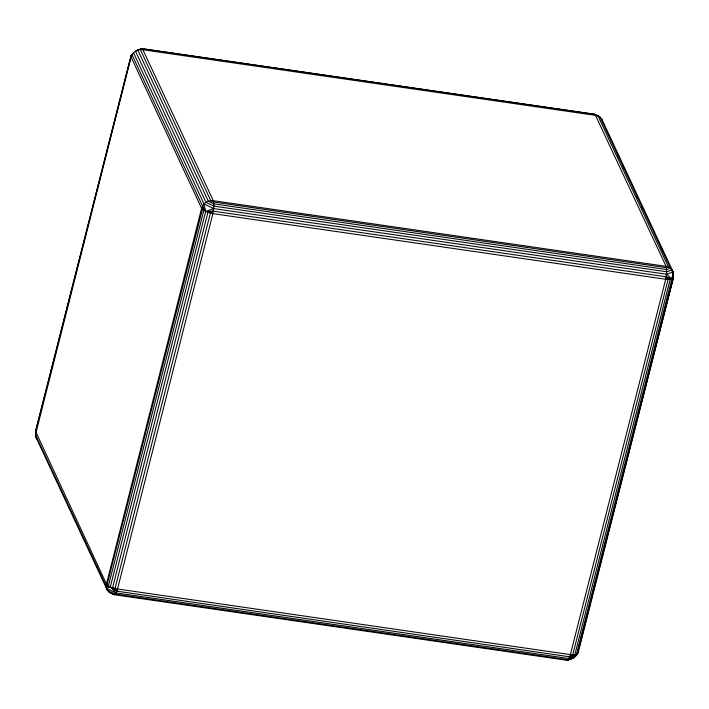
<?xml version="1.0" encoding="UTF-8"?>
<svg xmlns="http://www.w3.org/2000/svg" width="709" height="709" viewBox="0 0 709 709"><rect width="100%" height="100%" fill="white"/><g stroke="black" fill="none" stroke-linecap="round" stroke-linejoin="round"><path stroke-width="1.06" d="M601.587 118.642L673.151 271.99L673.444 277.627L578.092 652.989L575.54 656.286L573.572 657.925L567.466 660.371L113.981 594.665L109.009 592.059L107.413 590.358L35.849 437.01L35.556 431.373L130.908 56.011L133.46 52.714L137.75 49.94L142.208 48.699L595.019 114.335L599.991 116.941L602.615 120.707M111.056 593.282L114.654 594.736L116.161 592.919L117.543 588.984L212.895 213.622L213.958 206.133L213.312 200.7L142.766 49.426L142.208 48.699L137.75 49.94L208.286 201.214L213.932 203.891L666.744 269.526L670.537 268.215L673.151 271.99L671.831 279.054L576.488 654.416L575.54 656.286L568.972 658.555L116.161 592.919L106.385 588.293L105.995 585.997L35.45 434.723L131.068 56.995L133.46 52.714L204.006 203.988L205.681 211.486L110.329 586.848L106.385 588.293L107.413 590.358L115.399 594.142L568.21 659.769L570.364 654.62L665.707 279.257L666.77 271.769L666.123 266.336L595.019 114.335L141.534 48.629L140.79 49.231M673.55 274.277L672.947 278.451L671.831 279.054L666.23 276.802L213.418 211.176L205.681 211.486L202.517 206.009L131.971 54.726L130.908 56.011L131.068 56.995L201.604 208.269L203.793 210.449L207.932 212.408L212.895 213.622L665.707 279.257L671.831 279.054L673.55 274.277L673.444 277.627L577.029 654.274L569.708 656.8L116.896 591.164L108.45 585.811L106.261 583.64L35.556 431.373L131.395 55.187L132.512 54.584M35.45 434.723L35.751 432.641M579.023 647.716L579.847 644.499M580.387 642.354L582.027 635.92M582.568 633.775L590.464 602.668M591.014 600.523L592.644 594.089M593.194 591.944L601.09 560.846M601.64 558.701L603.27 552.267M603.82 550.122L611.716 519.015M612.266 516.87L613.897 510.436M614.437 508.291L624.523 468.614M625.063 466.469L626.703 460.035M627.243 457.89L630.239 446.094M630.788 443.949L635.149 426.783M635.689 424.638L637.32 418.204M637.87 416.059L640.865 404.263M641.415 402.118L645.766 384.96M646.316 382.816L647.946 376.382M648.496 374.237L651.491 362.441M652.032 360.296L658.572 334.551M659.122 332.406L662.117 320.61M662.658 318.465L669.199 292.728M669.739 290.584L672.744 278.788M577.029 654.274L577.932 652.005L577.605 653.813L568.972 658.555M594.346 114.264L599.991 116.941L670.537 268.215L666.123 266.336L213.312 200.7C208.251 200.009 202.951 203.288 201.604 208.269L105.995 585.997L117.543 588.984L570.364 654.62L574.831 654.77L670.173 279.399L666.23 276.802L668.082 279.47L572.739 654.832L569.708 656.8L576.488 654.416M568.21 659.769L567.466 660.371L566.234 659.574M205.681 211.486L213.781 208.614L666.593 274.25L673.151 271.99M139.895 49.533L135.428 51.075L205.973 202.349L213.958 206.133L666.77 271.769L672.123 269.916M566.792 660.301L573.572 657.925M568.751 659.627L571.25 659.06M204.006 203.988L213.781 208.614M109.009 592.059L114.654 594.736M666.593 274.25L671.831 279.054M110.329 586.848L116.161 592.919M35.849 437.01L36.877 439.084M617.956 155.058L618.895 157.07M622.626 165.082L624.035 168.086M637.107 196.136L638.047 198.139M641.787 206.159L643.648 210.165M660.939 247.228L663.739 253.237M671.21 269.269L672.15 271.272M202.517 206.009L202.411 209.35L107.059 584.712L105.995 585.997L108.45 585.811L203.793 210.449L202.517 206.009M207.932 212.408L112.58 587.77L116.896 591.164L115.044 588.497L210.387 213.134L213.418 211.176L207.932 212.408M668.481 266.992L666.522 267.674L213.71 202.038L210.786 200.656L140.249 49.373L597.944 115.718L668.481 266.992"/></g></svg>
